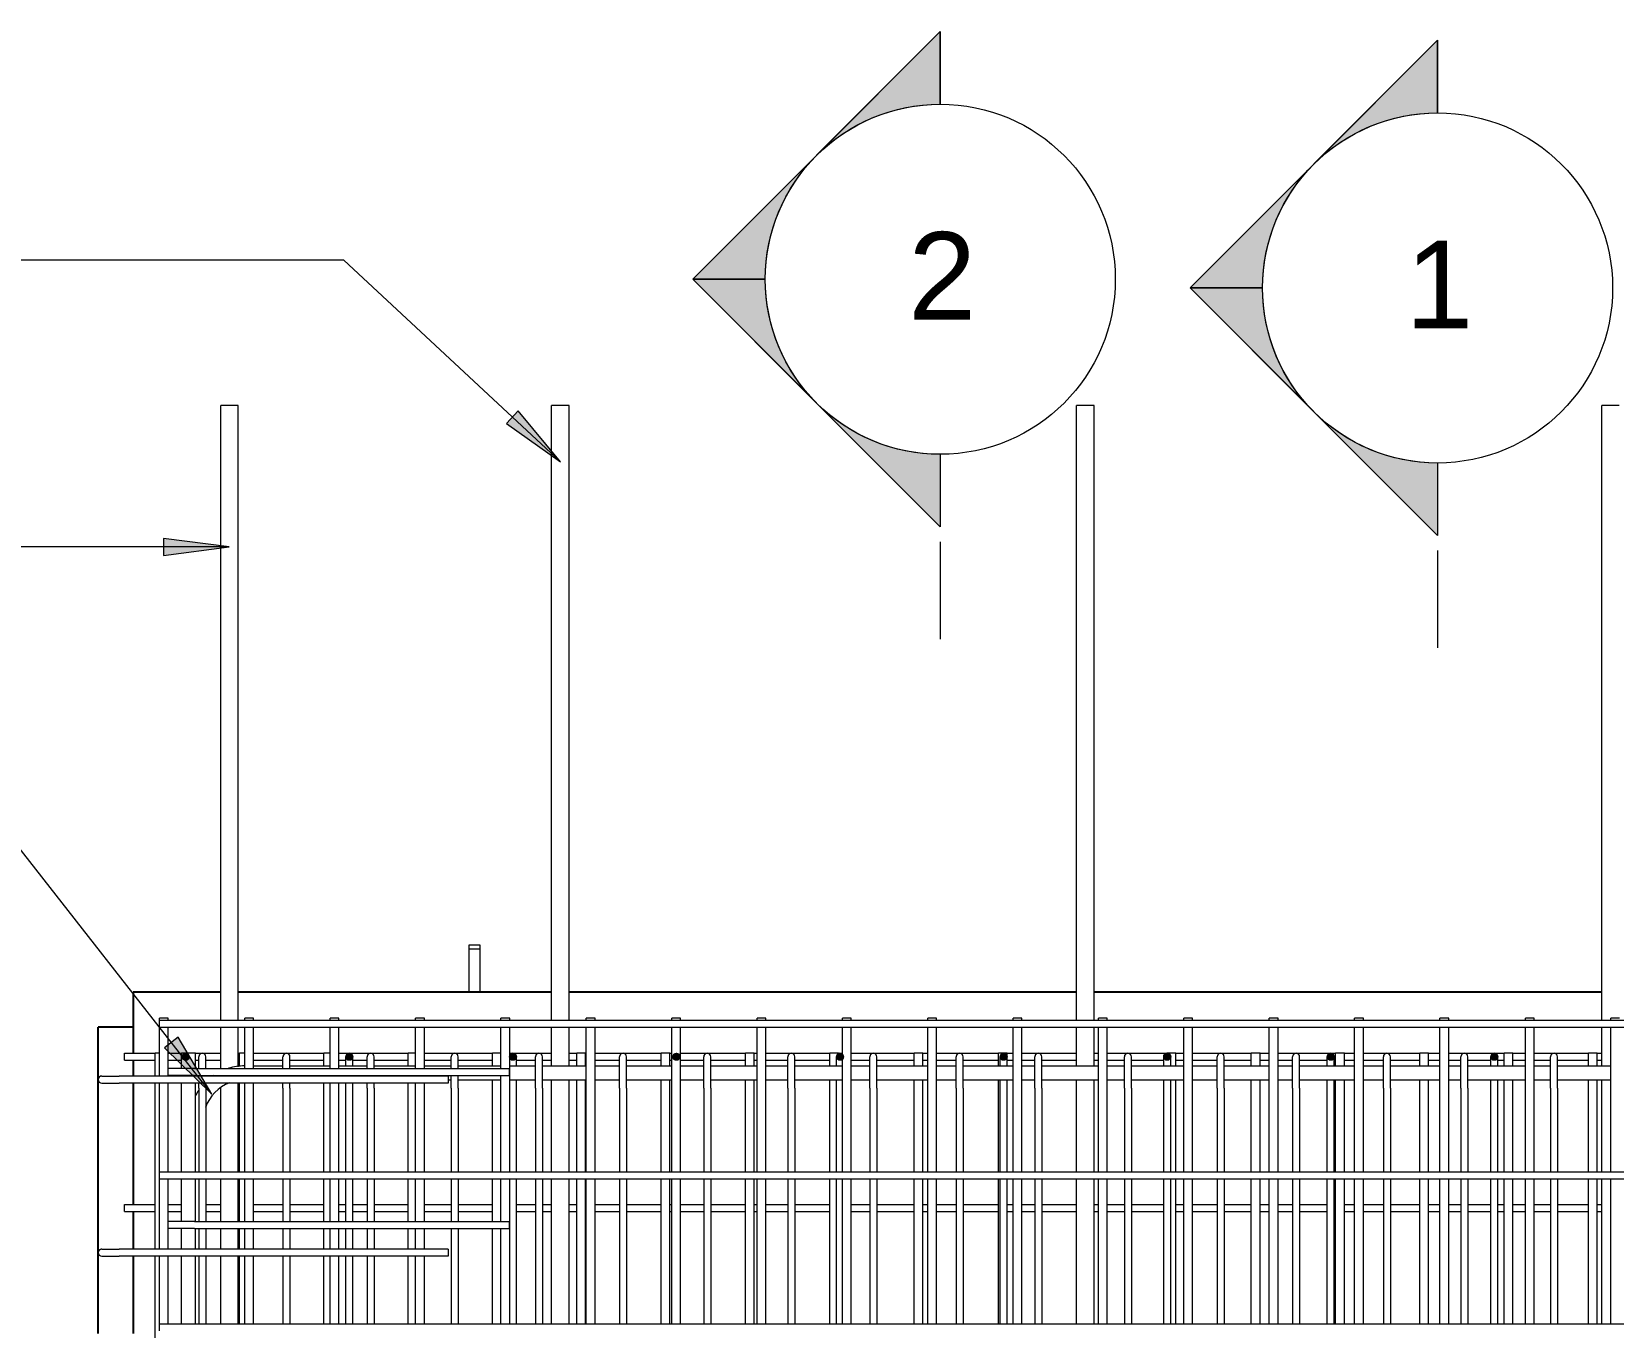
# Model space of a CAD drawing. Header units: millimetres. Extents: x 6744 to 22888, y -3063 to 10037.
# Drawn here: x 9986 to 11794, y 7317 to 8797 of the extents above; entities that cross this region are included whole.
import ezdxf

# ---------------------------------------------------------------- set-up
doc = ezdxf.new("R2010")
doc.units = ezdxf.units.MM
for name, color, linetype, lineweight in [('A-GENM', 13, 'Continuous', 18), ('A-WALL', 113, 'Continuous', 25), ('G-ANNO-SYMB', 111, 'Continuous', 9), ('S-RBAR', 171, 'Continuous', 18), ('S-RBAR-IDEN', 171, 'Continuous', 9)]:
    doc.layers.add(name, color=color, linetype=linetype, lineweight=lineweight)
doc.styles.add('Arial', font='arial.ttf', dxfattribs={"height": 100})

# ---------------------------------------------------------------- blocks, each defined once
blk = doc.blocks.new('RR spread anchor face based - RR-SA-4_0-180-1726831-Elevation Front 1')
at = {"layer": 'A-GENM'}
for p, q in [((11882.6, 7748.8), (11882.6, 7753.8)), ((11882.6, 7753.8), (11894.6, 7753.8)), ((11894.6, 7753.8), (11894.6, 7748.8)), ((11882.6, 7700), (11882.6, 7748.8)), ((11894.6, 7748.8), (11882.6, 7748.8)), ((11894.6, 7748.8), (11894.6, 7700))]:
    blk.add_line(p, q, dxfattribs=at)
blk = doc.blocks.new('Detail View - M_Section Head - Filled SHOP DWG-1002450-Elevation Front 1')
at = {"layer": 'G-ANNO-SYMB'}
h = blk.add_hatch(color=256, dxfattribs=at)
edge = h.paths.add_edge_path()
edge.add_line((12386.7, 7794.8), (12469.5, 7794.8))
edge.add_arc((12669.5, 7794.8), 200, 180, 225)
edge.add_line((12528.1, 7653.4), (12386.7, 7794.8))
h = blk.add_hatch(color=256, dxfattribs=at)
edge = h.paths.add_edge_path()
edge.add_line((12952.4, 7794.8), (12811, 7653.4))
edge.add_arc((12669.5, 7794.8), 200, 315, 360)
edge.add_line((12869.5, 7794.8), (12952.4, 7794.8))
h = blk.add_hatch(color=256, dxfattribs=at)
edge = h.paths.add_edge_path()
edge.add_line((12669.5, 7512), (12528.1, 7653.4))
edge.add_arc((12669.5, 7794.8), 200, 225, 270)
edge.add_line((12669.5, 7594.8), (12669.5, 7512))
h = blk.add_hatch(color=256, dxfattribs=at)
edge = h.paths.add_edge_path()
edge.add_line((12669.5, 7512), (12669.5, 7594.8))
edge.add_arc((12669.5, 7794.8), 200, 270, 315)
edge.add_line((12811, 7653.4), (12669.5, 7512))
for p, q in [((12669.5, 7512), (12386.7, 7794.8)), ((12469.5, 7794.8), (12386.7, 7794.8)), ((12386.7, 7794.8), (12528.1, 7653.4)), ((12469.5, 7794.8), (12386.7, 7794.8)), ((12669.5, 7512), (12952.4, 7794.8)), ((12811, 7653.4), (12952.4, 7794.8)), ((12869.5, 7794.8), (12952.4, 7794.8)), ((12952.4, 7794.8), (12869.5, 7794.8)), ((12528.1, 7653.4), (12669.5, 7512)), ((12669.5, 7512), (12811, 7653.4)), ((12669.5, 7594.8), (12669.5, 7512)), ((12669.5, 7512), (12669.5, 7594.8))]:
    blk.add_line(p, q, dxfattribs=at)
for start, end in [(0, 180), (180, 360), (180, 225), (315, 0), (225, 270), (270, 315)]:
    blk.add_arc((12669.5, 7794.8), 200, start, end, dxfattribs=at)

msp = doc.modelspace()

# ---------------------------------------------------------------- hatches: boundary and pattern name
at = {"layer": 'S-RBAR'}
h = msp.add_hatch(color=256, dxfattribs=at)
edge = h.paths.add_edge_path()
edge.add_arc((10162.56541, 7626), 4, 0, 360)
for points in [[(10162.56541, 7622), (10166.56541, 7626), (10162.56541, 7630), (10158.56541, 7626)], [(10349.4745, 7622), (10353.4745, 7626), (10349.4745, 7630), (10345.4745, 7626)], [(10536.38359, 7622), (10540.38359, 7626), (10536.38359, 7630), (10532.38359, 7626)], [(10723.29268, 7622), (10727.29268, 7626), (10723.29268, 7630), (10719.29268, 7626)], [(10910.20178, 7622), (10914.20178, 7626), (10910.20178, 7630), (10906.20178, 7626)], [(11097.11087, 7622), (11101.11087, 7626), (11097.11087, 7630), (11093.11087, 7626)], [(11284.01996, 7622), (11288.01996, 7626), (11284.01996, 7630), (11280.01996, 7626)], [(11470.92905, 7622), (11474.92905, 7626), (11470.92905, 7630), (11466.92905, 7626)], [(11657.83814, 7622), (11661.83814, 7626), (11657.83814, 7630), (11653.83814, 7626)]]:
    msp.add_hatch(color=256, dxfattribs=at).paths.add_polyline_path(points)
h = msp.add_hatch(color=256, dxfattribs=at)
edge = h.paths.add_edge_path()
edge.add_arc((10349.4745, 7626), 4, 0, 360)
h = msp.add_hatch(color=256, dxfattribs=at)
edge = h.paths.add_edge_path()
edge.add_arc((10536.38359, 7626), 4, 0, 360)
h = msp.add_hatch(color=256, dxfattribs=at)
edge = h.paths.add_edge_path()
edge.add_arc((10723.29268, 7626), 4, 0, 360)
h = msp.add_hatch(color=256, dxfattribs=at)
edge = h.paths.add_edge_path()
edge.add_arc((10910.20178, 7626), 4, 0, 360)
h = msp.add_hatch(color=256, dxfattribs=at)
edge = h.paths.add_edge_path()
edge.add_arc((11097.11087, 7626), 4, 0, 360)
h = msp.add_hatch(color=256, dxfattribs=at)
edge = h.paths.add_edge_path()
edge.add_arc((11284.01996, 7626), 4, 0, 360)
h = msp.add_hatch(color=256, dxfattribs=at)
edge = h.paths.add_edge_path()
edge.add_arc((11470.92905, 7626), 4, 0, 360)
h = msp.add_hatch(color=256, dxfattribs=at)
edge = h.paths.add_edge_path()
edge.add_arc((11657.83814, 7626), 4, 0, 360)
at = {"layer": 'S-RBAR-IDEN'}
for points in [[(10590.75, 8305.77195), (10542.56117, 8364.08431), (10529.11082, 8349.62518)], [(10212.22042, 8208.43365), (10137.22042, 8218.30759), (10137.22042, 8198.55972)], [(10192.46282, 7583.45164), (10153.95932, 7648.56673), (10138.41827, 7636.38255)]]:
    msp.add_hatch(color=256, dxfattribs=at).paths.add_polyline_path(points)

# ---------------------------------------------------------------- linework, layer by layer
at = {"layer": 'A-WALL'}
for p, q in [((10102.56745, 7700), (10102.56745, 7630)), ((10202.56541, 7700), (10102.56745, 7700)), ((10580.56541, 7700), (10222.56541, 7700)), ((11180.56541, 7700), (10600.56541, 7700)), ((11780.56541, 7700), (11200.56541, 7700)), ((10062.56745, 7310), (10062.56745, 7660)), ((10102.56745, 7660), (10062.56745, 7660)), ((10102.56745, 7622), (10102.56745, 7604)), ((10102.56745, 7596), (10102.56745, 7457.17308)), ((10102.56745, 7449.17308), (10102.56745, 7406.33333)), ((10102.56745, 7398.33333), (10102.56745, 7310))]:
    msp.add_line(p, q, dxfattribs=at)
at = {"layer": 'G-ANNO-SYMB'}
for p, q in [((11024.78521, 8214.33836), (11024.78521, 8103.18123)), ((11592.96345, 8204.40733), (11592.96345, 8093.25021))]:
    msp.add_line(p, q, dxfattribs=at)
at = {"layer": 'S-RBAR'}
for p, q in [((10222.56541, 8370), (10202.56541, 8370)), ((10202.56541, 7668.00692), (10202.56541, 8370)), ((10222.56541, 7668.00692), (10222.56541, 8370)), ((10600.56541, 8370), (10580.56541, 8370)), ((10580.56541, 7668.00692), (10580.56541, 8370)), ((10600.56541, 7668.00692), (10600.56541, 8370)), ((11200.56541, 8370), (11180.56541, 8370)), ((11180.56541, 7668.00692), (11180.56541, 8370)), ((11200.56541, 7668.00692), (11200.56541, 8370)), ((11800.56541, 8370), (11780.56541, 8370)), ((11780.56541, 7668.00692), (11780.56541, 8370)), ((10142.56745, 7670), (10132.56745, 7670)), ((10132.56745, 7668.00692), (10132.56745, 7670)), ((10132.56745, 7668.00692), (12288.56745, 7668.00692)), ((10132.56745, 7660.00692), (10132.56745, 7668.00692)), ((10142.56745, 7668.00692), (10142.56745, 7670)), ((10240.11291, 7670), (10230.11291, 7670)), ((10230.11291, 7668.00692), (10230.11291, 7670)), ((10240.11291, 7668.00692), (10240.11291, 7670)), ((10337.65836, 7670), (10327.65836, 7670)), ((10327.65836, 7668.00692), (10327.65836, 7670)), ((10337.65836, 7668.00692), (10337.65836, 7670)), ((10435.20382, 7670), (10425.20382, 7670)), ((10425.20382, 7668.00692), (10425.20382, 7670)), ((10435.20382, 7668.00692), (10435.20382, 7670)), ((10532.74927, 7670), (10522.74927, 7670)), ((10522.74927, 7668.00692), (10522.74927, 7670)), ((10532.74927, 7668.00692), (10532.74927, 7670)), ((10630.29473, 7670), (10620.29473, 7670)), ((10620.29473, 7668.00692), (10620.29473, 7670)), ((10630.29473, 7668.00692), (10630.29473, 7670)), ((10727.84018, 7670), (10717.84018, 7670)), ((10717.84018, 7668.00692), (10717.84018, 7670)), ((10727.84018, 7668.00692), (10727.84018, 7670)), ((10825.38564, 7670), (10815.38564, 7670)), ((10815.38564, 7668.00692), (10815.38564, 7670)), ((10825.38564, 7668.00692), (10825.38564, 7670)), ((10922.93109, 7670), (10912.93109, 7670)), ((10912.93109, 7668.00692), (10912.93109, 7670)), ((10922.93109, 7668.00692), (10922.93109, 7670)), ((11020.47655, 7670), (11010.47655, 7670)), ((11010.47655, 7668.00692), (11010.47655, 7670)), ((11020.47655, 7668.00692), (11020.47655, 7670)), ((11118.022, 7670), (11108.022, 7670)), ((11108.022, 7668.00692), (11108.022, 7670)), ((11118.022, 7668.00692), (11118.022, 7670)), ((11215.56745, 7670), (11205.56745, 7670)), ((11205.56745, 7668.00692), (11205.56745, 7670)), ((11215.56745, 7668.00692), (11215.56745, 7670)), ((11313.11291, 7670), (11303.11291, 7670)), ((11303.11291, 7668.00692), (11303.11291, 7670)), ((11313.11291, 7668.00692), (11313.11291, 7670)), ((11410.65836, 7670), (11400.65836, 7670)), ((11400.65836, 7668.00692), (11400.65836, 7670)), ((11410.65836, 7668.00692), (11410.65836, 7670)), ((11508.20382, 7670), (11498.20382, 7670)), ((11498.20382, 7668.00692), (11498.20382, 7670)), ((11508.20382, 7668.00692), (11508.20382, 7670)), ((11605.74927, 7670), (11595.74927, 7670)), ((11595.74927, 7668.00692), (11595.74927, 7670)), ((11605.74927, 7668.00692), (11605.74927, 7670)), ((11703.29473, 7670), (11693.29473, 7670)), ((11693.29473, 7668.00692), (11693.29473, 7670)), ((11703.29473, 7668.00692), (11703.29473, 7670)), ((11800.84018, 7670), (11790.84018, 7670)), ((11790.84018, 7668.00692), (11790.84018, 7670)), ((10132.56745, 7660.00692), (12288.56745, 7660.00692)), ((10132.56745, 7604), (10132.56745, 7660.00692)), ((10142.56745, 7604), (10142.56745, 7660.00692)), ((10202.56541, 7612.69684), (10202.56541, 7660.00692)), ((10222.56541, 7614.6615), (10222.56541, 7660.00692)), ((10230.11291, 7612.69684), (10230.11291, 7660.00692)), ((10240.11291, 7612.69684), (10240.11291, 7660.00692)), ((10327.65836, 7612.69684), (10327.65836, 7660.00692)), ((10337.65836, 7612.69684), (10337.65836, 7660.00692)), ((10425.20382, 7612.69684), (10425.20382, 7660.00692)), ((10435.20382, 7612.69684), (10435.20382, 7660.00692)), ((10522.74927, 7612.69684), (10522.74927, 7660.00692)), ((10532.74927, 7494.44909), (10532.74927, 7660.00692)), ((10580.56541, 7615.6317), (10580.56541, 7660.00692)), ((10600.56541, 7615.6317), (10600.56541, 7660.00692)), ((10620.29473, 7494.44909), (10620.29473, 7660.00692)), ((10630.29473, 7494.44909), (10630.29473, 7660.00692)), ((10717.84018, 7494.44909), (10717.84018, 7660.00692)), ((10727.84018, 7494.44909), (10727.84018, 7660.00692)), ((10815.38564, 7494.44909), (10815.38564, 7660.00692)), ((10825.38564, 7494.44909), (10825.38564, 7660.00692)), ((10912.93109, 7494.44909), (10912.93109, 7660.00692)), ((10922.93109, 7494.44909), (10922.93109, 7660.00692)), ((11010.47655, 7494.44909), (11010.47655, 7660.00692)), ((11020.47655, 7494.44909), (11020.47655, 7660.00692)), ((11108.022, 7494.44909), (11108.022, 7660.00692)), ((11118.022, 7494.44909), (11118.022, 7660.00692)), ((11180.56541, 7615.6317), (11180.56541, 7660.00692)), ((11200.56541, 7615.6317), (11200.56541, 7660.00692)), ((11205.56745, 7494.44909), (11205.56745, 7660.00692)), ((11215.56745, 7494.44909), (11215.56745, 7660.00692)), ((11303.11291, 7494.44909), (11303.11291, 7660.00692)), ((11313.11291, 7494.44909), (11313.11291, 7660.00692)), ((11400.65836, 7494.44909), (11400.65836, 7660.00692)), ((11410.65836, 7494.44909), (11410.65836, 7660.00692)), ((11498.20382, 7494.44909), (11498.20382, 7660.00692)), ((11508.20382, 7494.44909), (11508.20382, 7660.00692)), ((11595.74927, 7494.44909), (11595.74927, 7660.00692)), ((11605.74927, 7494.44909), (11605.74927, 7660.00692)), ((11693.29473, 7494.44909), (11693.29473, 7660.00692)), ((11703.29473, 7494.44909), (11703.29473, 7660.00692)), ((11780.56541, 7615.6317), (11780.56541, 7660.00692)), ((11790.84018, 7494.44909), (11790.84018, 7660.00692)), ((10092.56745, 7630), (10127.74785, 7630)), ((10092.56745, 7622), (10092.56745, 7630)), ((10132.56745, 7630), (10127.74785, 7630)), ((10127.74785, 7604), (10127.74785, 7630)), ((10142.56745, 7630), (10157.56745, 7630)), ((10173.56745, 7630.00692), (10157.56745, 7630.00692)), ((10157.56745, 7612.69684), (10157.56745, 7630.00692)), ((10162.56541, 7630), (10158.56541, 7626)), ((10166.56541, 7626), (10162.56541, 7630)), ((10173.56745, 7612.69684), (10173.56745, 7630.00692)), ((10173.56745, 7630), (10202.56541, 7630)), ((10222.56541, 7630), (10224.08401, 7630)), ((10230.11291, 7630), (10224.08401, 7630)), ((10224.08401, 7614.86143), (10224.08401, 7630)), ((10240.11291, 7630), (10320.42017, 7630)), ((10327.65836, 7630), (10320.42017, 7630)), ((10320.42017, 7615.6317), (10320.42017, 7630)), ((10337.65836, 7630), (10416.75633, 7630)), ((10349.4745, 7630), (10345.4745, 7626)), ((10353.4745, 7626), (10349.4745, 7630)), ((10425.20382, 7630), (10416.75633, 7630)), ((10416.75633, 7615.6317), (10416.75633, 7630)), ((10435.20382, 7630), (10513.09249, 7630)), ((10522.74927, 7630), (10513.09249, 7630)), ((10513.09249, 7615.6317), (10513.09249, 7630)), ((10536.38359, 7630), (10532.38359, 7626)), ((10532.74927, 7630), (10580.56541, 7630)), ((10540.38359, 7626), (10536.38359, 7630)), ((10600.56541, 7630), (10609.42865, 7630)), ((10619.42865, 7630), (10609.42865, 7630)), ((10609.42865, 7615.6317), (10609.42865, 7630)), ((10619.42865, 7630), (10620.29473, 7630)), ((10619.42865, 7615.6317), (10619.42865, 7630)), ((10630.29473, 7630), (10705.76481, 7630)), ((10715.76481, 7630), (10705.76481, 7630)), ((10705.76481, 7615.6317), (10705.76481, 7630)), ((10715.76481, 7630), (10717.84018, 7630)), ((10715.76481, 7615.6317), (10715.76481, 7630)), ((10723.29268, 7630), (10719.29268, 7626)), ((10727.29268, 7626), (10723.29268, 7630)), ((10727.84018, 7630), (10802.10097, 7630)), ((10812.10097, 7630), (10802.10097, 7630)), ((10802.10097, 7615.6317), (10802.10097, 7630)), ((10812.10097, 7630), (10815.07791, 7630)), ((10812.10097, 7615.6317), (10812.10097, 7630)), ((10825.38564, 7630), (10898.43713, 7630)), ((10908.43713, 7630), (10898.43713, 7630)), ((10898.43713, 7615.6317), (10898.43713, 7630)), ((10910.20178, 7630), (10906.20178, 7626)), ((10908.43713, 7630), (10912.93109, 7630)), ((10908.43713, 7629.30404), (10908.43713, 7630)), ((10914.20178, 7626), (10910.20178, 7630)), ((10922.93109, 7630), (10994.77329, 7630)), ((11004.77329, 7630), (10994.77329, 7630)), ((10994.77329, 7615.6317), (10994.77329, 7630)), ((11004.77329, 7630), (11010.47655, 7630)), ((11004.77329, 7615.6317), (11004.77329, 7630)), ((11020.47655, 7630), (11091.10945, 7630)), ((11101.10945, 7630), (11091.10945, 7630)), ((11091.10945, 7615.6317), (11091.10945, 7630)), ((11097.11087, 7630), (11093.11087, 7626)), ((11101.11087, 7626), (11097.11087, 7630)), ((11101.10945, 7630), (11108.022, 7630)), ((11101.10945, 7626), (11101.10945, 7630)), ((11118.022, 7630), (11180.56541, 7630)), ((11200.56541, 7630), (11205.56745, 7630)), ((11215.56745, 7630), (11283.78178, 7630)), ((11284.01996, 7630), (11280.01996, 7626)), ((11293.78178, 7630), (11283.78178, 7630)), ((11288.01996, 7626), (11284.01996, 7630)), ((11293.78178, 7630), (11303.11291, 7630)), ((11293.78178, 7615.6317), (11293.78178, 7630)), ((11313.11291, 7630), (11380.11794, 7630)), ((11390.11794, 7630), (11380.11794, 7630)), ((11380.11794, 7615.6317), (11380.11794, 7630)), ((11390.11794, 7630), (11400.65836, 7630)), ((11390.11794, 7615.6317), (11390.11794, 7630)), ((11410.65836, 7630), (11476.4541, 7630)), ((11470.92905, 7630), (11466.92905, 7626)), ((11474.92905, 7626), (11470.92905, 7630)), ((11486.4541, 7630), (11476.4541, 7630)), ((11476.4541, 7615.6317), (11476.4541, 7630)), ((11486.4541, 7630), (11498.20382, 7630)), ((11486.4541, 7615.6317), (11486.4541, 7630)), ((11508.20382, 7630), (11572.79026, 7630)), ((11582.79026, 7630), (11572.79026, 7630)), ((11572.79026, 7615.6317), (11572.79026, 7630)), ((11582.79026, 7630), (11595.74927, 7630)), ((11582.79026, 7615.6317), (11582.79026, 7630)), ((11605.74927, 7630), (11669.12642, 7630)), ((11657.83814, 7630), (11653.83814, 7626)), ((11661.83814, 7626), (11657.83814, 7630)), ((11679.12642, 7630), (11669.12642, 7630)), ((11669.12642, 7615.6317), (11669.12642, 7630)), ((11679.12642, 7630), (11693.29473, 7630)), ((11679.12642, 7615.6317), (11679.12642, 7630)), ((11703.29473, 7630), (11765.46258, 7630)), ((11775.46258, 7630), (11765.46258, 7630)), ((11765.46258, 7615.6317), (11765.46258, 7630)), ((11775.46258, 7630), (11780.56541, 7630)), ((11775.46258, 7615.6317), (11775.46258, 7630)), ((10092.56745, 7622), (10127.74785, 7622)), ((10172.62673, 7612.69684), (10142.27968, 7612.69684)), ((10142.56745, 7622), (10157.56745, 7622)), ((10158.56541, 7626), (10162.56541, 7622)), ((10162.56541, 7622), (10166.56541, 7626)), ((10172.62673, 7612.69684), (10532.62673, 7612.69684)), ((10173.56745, 7622), (10177.53128, 7622)), ((10177.53128, 7613.47237), (10177.53128, 7626)), ((10185.53128, 7613.47237), (10185.53128, 7626)), ((10185.53128, 7622), (10202.56541, 7622)), ((10222.56541, 7622), (10224.08401, 7622)), ((10240.11291, 7622), (10273.67267, 7622)), ((10240.11291, 7615.6317), (10273.67267, 7615.6317)), ((10273.67267, 7613.47237), (10273.67267, 7626)), ((10281.67267, 7613.47237), (10281.67267, 7626)), ((10281.67267, 7622), (10320.42017, 7622)), ((10281.67267, 7615.6317), (10327.65836, 7615.6317)), ((10337.65836, 7622), (10345.4745, 7622)), ((10337.65836, 7615.6317), (10369.81406, 7615.6317)), ((10345.4745, 7616.19521), (10345.4745, 7626)), ((10345.4745, 7626), (10349.4745, 7622)), ((10349.4745, 7622), (10353.4745, 7626)), ((10353.4745, 7616.19521), (10353.4745, 7626)), ((10353.4745, 7622), (10369.81406, 7622)), ((10369.81406, 7613.47237), (10369.81406, 7626)), ((10377.81406, 7613.47237), (10377.81406, 7626)), ((10377.81406, 7622), (10416.75633, 7622)), ((10377.81406, 7615.6317), (10425.20382, 7615.6317)), ((10435.20382, 7622), (10465.95545, 7622)), ((10435.20382, 7615.6317), (10465.95545, 7615.6317)), ((10465.95545, 7613.47237), (10465.95545, 7626)), ((10473.95545, 7613.47237), (10473.95545, 7626)), ((10473.95545, 7622), (10513.09249, 7622)), ((10473.95545, 7615.6317), (10522.74927, 7615.6317)), ((10532.38359, 7626), (10536.38359, 7622)), ((10532.62673, 7604.69684), (10532.62673, 7612.69684)), ((10532.74927, 7615.6317), (10562.09684, 7615.6317)), ((10536.38359, 7622), (10540.38359, 7626)), ((10540.38359, 7616.19521), (10540.38359, 7626)), ((10540.38359, 7622), (10562.09684, 7622)), ((10562.09684, 7590), (10562.09684, 7626)), ((10570.09684, 7590), (10570.09684, 7626)), ((10570.09684, 7622), (10580.56541, 7622)), ((10570.09684, 7615.6317), (10620.29473, 7615.6317)), ((10600.56541, 7622), (10609.42865, 7622)), ((10619.42865, 7622), (10620.29473, 7622)), ((10630.29473, 7622), (10658.23823, 7622)), ((10630.29473, 7615.6317), (10658.23823, 7615.6317)), ((10658.23823, 7590), (10658.23823, 7626)), ((10666.23823, 7590), (10666.23823, 7626)), ((10666.23823, 7622), (10705.76481, 7622)), ((10666.23823, 7615.6317), (10717.84018, 7615.6317)), ((10715.76481, 7622), (10717.84018, 7622)), ((10719.29268, 7626), (10723.29268, 7622)), ((10723.29268, 7622), (10727.29268, 7626)), ((10727.84018, 7622), (10754.37962, 7622)), ((10727.84018, 7615.6317), (10754.37962, 7615.6317)), ((10754.37962, 7590), (10754.37962, 7626)), ((10762.37962, 7590), (10762.37962, 7626)), ((10762.37962, 7622), (10802.10097, 7622)), ((10762.37962, 7615.6317), (10815.07791, 7615.6317)), ((10812.10097, 7622), (10815.07791, 7622)), ((10825.38564, 7622), (10850.52101, 7622)), ((10825.38564, 7615.6317), (10850.52101, 7615.6317)), ((10850.52101, 7590), (10850.52101, 7626)), ((10858.52101, 7590), (10858.52101, 7626)), ((10858.52101, 7622), (10898.43713, 7622)), ((10858.52101, 7615.6317), (10912.93109, 7615.6317)), ((10906.20178, 7616.19521), (10906.20178, 7626)), ((10906.20178, 7626), (10910.20178, 7622)), ((10908.43713, 7626), (10908.43713, 7626.75893)), ((10910.20178, 7622), (10914.20178, 7626)), ((10922.93109, 7622), (10944.1624, 7622)), ((10922.93109, 7615.6317), (10944.1624, 7615.6317)), ((10944.1624, 7590), (10944.1624, 7626)), ((10952.1624, 7590), (10952.1624, 7626)), ((10952.1624, 7622), (10994.77329, 7622)), ((10952.1624, 7615.6317), (11010.47655, 7615.6317)), ((11004.77329, 7622), (11010.47655, 7622)), ((11020.47655, 7622), (11042.80379, 7622)), ((11020.47655, 7615.6317), (11042.80379, 7615.6317)), ((11042.80379, 7590), (11042.80379, 7626)), ((11050.80379, 7590), (11050.80379, 7626)), ((11050.80379, 7622), (11091.10945, 7622)), ((11050.80379, 7615.6317), (11108.022, 7615.6317)), ((11093.11087, 7616.19521), (11093.11087, 7626)), ((11093.11087, 7626), (11097.11087, 7622)), ((11097.11087, 7622), (11101.11087, 7626)), ((11101.11087, 7616.19521), (11101.11087, 7626)), ((11101.11087, 7622), (11108.022, 7622)), ((11118.022, 7622), (11132.69518, 7622)), ((11118.022, 7615.6317), (11132.69518, 7615.6317)), ((11132.69518, 7590), (11132.69518, 7626)), ((11140.69518, 7590), (11140.69518, 7626)), ((11140.69518, 7622), (11180.56541, 7622)), ((11140.69518, 7615.6317), (11205.56745, 7615.6317)), ((11200.56541, 7622), (11205.56745, 7622)), ((11215.56745, 7622), (11235.08657, 7622)), ((11215.56745, 7615.6317), (11235.08657, 7615.6317)), ((11235.08657, 7590), (11235.08657, 7626)), ((11243.08657, 7590), (11243.08657, 7626)), ((11243.08657, 7622), (11280.01996, 7622)), ((11243.08657, 7615.6317), (11303.11291, 7615.6317)), ((11280.01996, 7616.19521), (11280.01996, 7626)), ((11280.01996, 7626), (11284.01996, 7622)), ((11284.01996, 7622), (11288.01996, 7626)), ((11288.01996, 7616.19521), (11288.01996, 7626)), ((11293.78178, 7622), (11303.11291, 7622)), ((11313.11291, 7622), (11341.22796, 7622)), ((11313.11291, 7615.6317), (11341.22796, 7615.6317)), ((11341.22796, 7590), (11341.22796, 7626)), ((11349.22796, 7590), (11349.22796, 7626)), ((11349.22796, 7622), (11380.11794, 7622)), ((11349.22796, 7615.6317), (11400.65836, 7615.6317)), ((11390.11794, 7622), (11400.65836, 7622)), ((11410.65836, 7622), (11427.36935, 7622)), ((11410.65836, 7615.6317), (11427.36935, 7615.6317)), ((11427.36935, 7590), (11427.36935, 7626)), ((11435.36935, 7590), (11435.36935, 7626)), ((11435.36935, 7622), (11466.92905, 7622)), ((11435.36935, 7615.6317), (11498.20382, 7615.6317)), ((11466.92905, 7616.19521), (11466.92905, 7626)), ((11466.92905, 7626), (11470.92905, 7622)), ((11470.92905, 7622), (11474.92905, 7626)), ((11474.92905, 7616.19521), (11474.92905, 7626)), ((11474.92905, 7622), (11476.4541, 7622)), ((11486.4541, 7622), (11498.20382, 7622)), ((11508.20382, 7622), (11531.01074, 7622)), ((11508.20382, 7615.6317), (11531.01074, 7615.6317)), ((11531.01074, 7590), (11531.01074, 7626)), ((11539.01074, 7590), (11539.01074, 7626)), ((11539.01074, 7622), (11572.79026, 7622)), ((11539.01074, 7615.6317), (11595.74927, 7615.6317)), ((11582.79026, 7622), (11595.74927, 7622)), ((11605.74927, 7622), (11619.65213, 7622)), ((11605.74927, 7615.6317), (11619.65213, 7615.6317)), ((11619.65213, 7590), (11619.65213, 7626)), ((11627.65213, 7590), (11627.65213, 7626)), ((11627.65213, 7622), (11653.83814, 7622)), ((11627.65213, 7615.6317), (11693.29473, 7615.6317)), ((11653.83814, 7616.19521), (11653.83814, 7626)), ((11653.83814, 7626), (11657.83814, 7622)), ((11657.83814, 7622), (11661.83814, 7626)), ((11661.83814, 7616.19521), (11661.83814, 7626)), ((11661.83814, 7622), (11669.12642, 7622)), ((11679.12642, 7622), (11693.29473, 7622)), ((11703.29473, 7622), (11722.04352, 7622)), ((11703.29473, 7615.6317), (11722.04352, 7615.6317)), ((11722.04352, 7590), (11722.04352, 7626)), ((11730.04352, 7590), (11730.04352, 7626)), ((11730.04352, 7622), (11765.46258, 7622)), ((11730.04352, 7615.6317), (11790.84018, 7615.6317)), ((11775.46258, 7622), (11780.56541, 7622)), ((10066.56541, 7604), (10086.56541, 7604)), ((10066.56541, 7596), (10086.56541, 7596)), ((10462.56541, 7604), (10086.56541, 7604)), ((10462.56541, 7596), (10086.56541, 7596)), ((10127.74785, 7406.33333), (10127.74785, 7596)), ((10132.56745, 7494.44909), (10132.56745, 7596)), ((10172.62673, 7604.69684), (10142.27968, 7604.69684)), ((10142.56745, 7494.44909), (10142.56745, 7596)), ((10157.56745, 7604), (10157.56745, 7604.69684)), ((10157.56745, 7494.44909), (10157.56745, 7596)), ((10172.62673, 7604.69684), (10532.62673, 7604.69684)), ((10173.56745, 7604), (10173.56745, 7604.69684)), ((10173.56745, 7494.44909), (10173.56745, 7596)), ((10177.53128, 7604.25887), (10177.53128, 7604.92594)), ((10177.53128, 7590), (10177.53128, 7596.25133)), ((10185.53128, 7604.25887), (10185.53128, 7604.92594)), ((10185.53128, 7590), (10185.53128, 7596.25133)), ((10222.56541, 7494.44909), (10222.56541, 7596)), ((10224.08401, 7494.44909), (10224.08401, 7596)), ((10230.11291, 7604), (10230.11291, 7604.69684)), ((10230.11291, 7494.44909), (10230.11291, 7596)), ((10240.11291, 7604), (10240.11291, 7604.69684)), ((10240.11291, 7494.44909), (10240.11291, 7596)), ((10273.67267, 7604.25887), (10273.67267, 7604.92594)), ((10273.67267, 7590), (10273.67267, 7596.25133)), ((10281.67267, 7604.25887), (10281.67267, 7604.92594)), ((10281.67267, 7590), (10281.67267, 7596.25133)), ((10320.42017, 7494.44909), (10320.42017, 7596)), ((10327.65836, 7604), (10327.65836, 7604.69684)), ((10327.65836, 7494.44909), (10327.65836, 7596)), ((10337.65836, 7604), (10337.65836, 7604.69684)), ((10337.65836, 7494.44909), (10337.65836, 7596)), ((10345.4745, 7494.44909), (10345.4745, 7596)), ((10353.4745, 7494.44909), (10353.4745, 7596)), ((10369.81406, 7604.25887), (10369.81406, 7604.92594)), ((10369.81406, 7590), (10369.81406, 7596.25133)), ((10377.81406, 7604.25887), (10377.81406, 7604.92594)), ((10377.81406, 7590), (10377.81406, 7596.25133)), ((10416.75633, 7494.44909), (10416.75633, 7596)), ((10425.20382, 7604), (10425.20382, 7604.69684)), ((10425.20382, 7494.44909), (10425.20382, 7596)), ((10435.20382, 7604), (10435.20382, 7604.69684)), ((10435.20382, 7494.44909), (10435.20382, 7596)), ((10462.56541, 7604), (10462.56541, 7596)), ((10462.56541, 7599.6317), (10465.95545, 7599.6317)), ((10465.95545, 7590), (10465.95545, 7604.92594)), ((10473.95545, 7590), (10473.95545, 7604.92594)), ((10473.95545, 7599.6317), (10522.74927, 7599.6317)), ((10513.09249, 7494.44909), (10513.09249, 7599.6317)), ((10522.74927, 7494.44909), (10522.74927, 7604.69684)), ((10532.74927, 7599.6317), (10562.09684, 7599.6317)), ((10540.38359, 7494.44909), (10540.38359, 7599.6317)), ((10570.09684, 7599.6317), (10620.29473, 7599.6317)), ((10580.56541, 7494.44909), (10580.56541, 7599.6317)), ((10600.56541, 7494.44909), (10600.56541, 7599.6317)), ((10609.42865, 7494.44909), (10609.42865, 7599.6317)), ((10619.42865, 7494.44909), (10619.42865, 7599.6317)), ((10630.29473, 7599.6317), (10658.23823, 7599.6317)), ((10666.23823, 7599.6317), (10717.84018, 7599.6317)), ((10705.76481, 7494.44909), (10705.76481, 7599.6317)), ((10715.76481, 7494.44909), (10715.76481, 7599.6317)), ((10727.84018, 7599.6317), (10754.37962, 7599.6317)), ((10762.37962, 7599.6317), (10815.07791, 7599.6317)), ((10802.10097, 7494.44909), (10802.10097, 7599.6317)), ((10812.10097, 7494.44909), (10812.10097, 7599.6317)), ((10825.38564, 7599.6317), (10850.52101, 7599.6317)), ((10858.52101, 7599.6317), (10912.93109, 7599.6317)), ((10898.43713, 7494.44909), (10898.43713, 7599.6317)), ((10906.20178, 7494.44909), (10906.20178, 7599.6317)), ((10922.93109, 7599.6317), (10944.1624, 7599.6317)), ((10952.1624, 7599.6317), (11010.47655, 7599.6317)), ((10994.77329, 7494.44909), (10994.77329, 7599.6317)), ((11004.77329, 7494.44909), (11004.77329, 7599.6317)), ((11020.47655, 7599.6317), (11042.80379, 7599.6317)), ((11050.80379, 7599.6317), (11108.022, 7599.6317)), ((11091.10945, 7494.44909), (11091.10945, 7599.6317)), ((11093.11087, 7494.44909), (11093.11087, 7599.6317)), ((11101.11087, 7494.44909), (11101.11087, 7599.6317)), ((11118.022, 7599.6317), (11132.69518, 7599.6317)), ((11140.69518, 7599.6317), (11205.56745, 7599.6317)), ((11180.56541, 7494.44909), (11180.56541, 7599.6317)), ((11200.56541, 7494.44909), (11200.56541, 7599.6317)), ((11215.56745, 7599.6317), (11235.08657, 7599.6317)), ((11243.08657, 7599.6317), (11303.11291, 7599.6317)), ((11280.01996, 7494.44909), (11280.01996, 7599.6317)), ((11288.01996, 7494.44909), (11288.01996, 7599.6317)), ((11293.78178, 7494.44909), (11293.78178, 7599.6317)), ((11313.11291, 7599.6317), (11341.22796, 7599.6317)), ((11349.22796, 7599.6317), (11400.65836, 7599.6317)), ((11380.11794, 7494.44909), (11380.11794, 7599.6317)), ((11390.11794, 7494.44909), (11390.11794, 7599.6317)), ((11410.65836, 7599.6317), (11427.36935, 7599.6317)), ((11435.36935, 7599.6317), (11498.20382, 7599.6317)), ((11466.92905, 7494.44909), (11466.92905, 7599.6317)), ((11474.92905, 7494.44909), (11474.92905, 7599.6317)), ((11476.4541, 7494.44909), (11476.4541, 7599.6317)), ((11486.4541, 7494.44909), (11486.4541, 7599.6317)), ((11508.20382, 7599.6317), (11531.01074, 7599.6317)), ((11539.01074, 7599.6317), (11595.74927, 7599.6317)), ((11572.79026, 7494.44909), (11572.79026, 7599.6317)), ((11582.79026, 7494.44909), (11582.79026, 7599.6317)), ((11605.74927, 7599.6317), (11619.65213, 7599.6317)), ((11627.65213, 7599.6317), (11693.29473, 7599.6317)), ((11653.83814, 7494.44909), (11653.83814, 7599.6317)), ((11661.83814, 7494.44909), (11661.83814, 7599.6317)), ((11669.12642, 7494.44909), (11669.12642, 7599.6317)), ((11679.12642, 7494.44909), (11679.12642, 7599.6317)), ((11703.29473, 7599.6317), (11722.04352, 7599.6317)), ((11730.04352, 7599.6317), (11790.84018, 7599.6317)), ((11765.46258, 7494.44909), (11765.46258, 7599.6317)), ((11775.46258, 7494.44909), (11775.46258, 7599.6317)), ((11780.56541, 7494.44909), (11780.56541, 7599.6317)), ((10177.53128, 7590), (10177.53128, 7494.44909)), ((10185.53128, 7590), (10185.53128, 7494.44909)), ((10202.56541, 7494.44909), (10202.56541, 7590.49064)), ((10273.67267, 7590), (10273.67267, 7494.44909)), ((10281.67267, 7590), (10281.67267, 7494.44909)), ((10369.81406, 7590), (10369.81406, 7494.44909)), ((10377.81406, 7590), (10377.81406, 7494.44909)), ((10465.95545, 7590), (10465.95545, 7494.44909)), ((10473.95545, 7590), (10473.95545, 7494.44909)), ((10562.09684, 7590), (10562.09684, 7494.44909)), ((10570.09684, 7590), (10570.09684, 7494.44909)), ((10658.23823, 7590), (10658.23823, 7494.44909)), ((10666.23823, 7590), (10666.23823, 7494.44909)), ((10754.37962, 7590), (10754.37962, 7494.44909)), ((10762.37962, 7590), (10762.37962, 7494.44909)), ((10850.52101, 7590), (10850.52101, 7494.44909)), ((10858.52101, 7590), (10858.52101, 7494.44909)), ((10944.1624, 7590), (10944.1624, 7494.44909)), ((10952.1624, 7590), (10952.1624, 7494.44909)), ((11042.80379, 7590), (11042.80379, 7494.44909)), ((11050.80379, 7590), (11050.80379, 7494.44909)), ((11132.69518, 7590), (11132.69518, 7494.44909)), ((11140.69518, 7590), (11140.69518, 7494.44909)), ((11235.08657, 7590), (11235.08657, 7494.44909)), ((11243.08657, 7590), (11243.08657, 7494.44909)), ((11341.22796, 7590), (11341.22796, 7494.44909)), ((11349.22796, 7590), (11349.22796, 7494.44909)), ((11427.36935, 7590), (11427.36935, 7494.44909)), ((11435.36935, 7590), (11435.36935, 7494.44909)), ((11531.01074, 7590), (11531.01074, 7494.44909)), ((11539.01074, 7590), (11539.01074, 7494.44909)), ((11619.65213, 7590), (11619.65213, 7494.44909)), ((11627.65213, 7590), (11627.65213, 7494.44909)), ((11722.04352, 7590), (11722.04352, 7494.44909)), ((11730.04352, 7590), (11730.04352, 7494.44909)), ((10132.56745, 7494.44909), (12288.56745, 7494.44909)), ((10132.56745, 7486.44909), (10132.56745, 7494.44909)), ((10132.56745, 7486.44909), (12288.56745, 7486.44909)), ((10132.56745, 7406.33333), (10132.56745, 7486.44909)), ((10142.56745, 7406.33333), (10142.56745, 7486.44909)), ((10157.56745, 7437.82493), (10157.56745, 7486.44909)), ((10173.56745, 7437.82493), (10173.56745, 7486.44909)), ((10177.53128, 7486.44909), (10177.53128, 7437.82493)), ((10185.53128, 7486.44909), (10185.53128, 7437.82493)), ((10202.56541, 7437.82493), (10202.56541, 7486.44909)), ((10222.56541, 7437.82493), (10222.56541, 7486.44909)), ((10224.08401, 7437.82493), (10224.08401, 7486.44909)), ((10230.11291, 7437.82493), (10230.11291, 7486.44909)), ((10240.11291, 7437.82493), (10240.11291, 7486.44909)), ((10273.67267, 7486.44909), (10273.67267, 7437.82493)), ((10281.67267, 7486.44909), (10281.67267, 7437.82493)), ((10320.42017, 7437.82493), (10320.42017, 7486.44909)), ((10327.65836, 7437.82493), (10327.65836, 7486.44909)), ((10337.65836, 7437.82493), (10337.65836, 7486.44909)), ((10345.4745, 7437.82493), (10345.4745, 7486.44909)), ((10353.4745, 7437.82493), (10353.4745, 7486.44909)), ((10369.81406, 7486.44909), (10369.81406, 7437.82493)), ((10377.81406, 7486.44909), (10377.81406, 7437.82493)), ((10416.75633, 7437.82493), (10416.75633, 7486.44909)), ((10425.20382, 7437.82493), (10425.20382, 7486.44909)), ((10435.20382, 7437.82493), (10435.20382, 7486.44909)), ((10465.95545, 7486.44909), (10465.95545, 7437.82493)), ((10473.95545, 7486.44909), (10473.95545, 7437.82493)), ((10513.09249, 7437.82493), (10513.09249, 7486.44909)), ((10522.74927, 7437.82493), (10522.74927, 7486.44909)), ((10532.74927, 7320.89127), (10532.74927, 7486.44909)), ((10540.38359, 7320.89127), (10540.38359, 7486.44909)), ((10562.09684, 7486.44909), (10562.09684, 7320.89127)), ((10570.09684, 7486.44909), (10570.09684, 7320.89127)), ((10580.56541, 7320.89127), (10580.56541, 7486.44909)), ((10600.56541, 7320.89127), (10600.56541, 7486.44909)), ((10609.42865, 7320.89127), (10609.42865, 7486.44909)), ((10619.42865, 7320.89127), (10619.42865, 7486.44909)), ((10620.29473, 7320.89127), (10620.29473, 7486.44909)), ((10630.29473, 7320.89127), (10630.29473, 7486.44909)), ((10658.23823, 7486.44909), (10658.23823, 7320.89127)), ((10666.23823, 7486.44909), (10666.23823, 7320.89127)), ((10705.76481, 7320.89127), (10705.76481, 7486.44909)), ((10715.76481, 7320.89127), (10715.76481, 7486.44909)), ((10717.84018, 7320.89127), (10717.84018, 7486.44909)), ((10727.84018, 7320.89127), (10727.84018, 7486.44909)), ((10754.37962, 7486.44909), (10754.37962, 7320.89127)), ((10762.37962, 7486.44909), (10762.37962, 7320.89127)), ((10802.10097, 7320.89127), (10802.10097, 7486.44909)), ((10812.10097, 7320.89127), (10812.10097, 7486.44909)), ((10815.38564, 7320.89127), (10815.38564, 7486.44909)), ((10825.38564, 7320.89127), (10825.38564, 7486.44909)), ((10850.52101, 7486.44909), (10850.52101, 7320.89127)), ((10858.52101, 7486.44909), (10858.52101, 7320.89127)), ((10898.43713, 7320.89127), (10898.43713, 7486.44909)), ((10906.20178, 7320.89127), (10906.20178, 7486.44909)), ((10912.93109, 7320.89127), (10912.93109, 7486.44909)), ((10922.93109, 7320.89127), (10922.93109, 7486.44909)), ((10944.1624, 7486.44909), (10944.1624, 7320.89127)), ((10952.1624, 7486.44909), (10952.1624, 7320.89127)), ((10994.77329, 7320.89127), (10994.77329, 7486.44909)), ((11004.77329, 7320.89127), (11004.77329, 7486.44909)), ((11010.47655, 7320.89127), (11010.47655, 7486.44909)), ((11020.47655, 7320.89127), (11020.47655, 7486.44909)), ((11042.80379, 7486.44909), (11042.80379, 7320.89127)), ((11050.80379, 7486.44909), (11050.80379, 7320.89127)), ((11091.10945, 7320.89127), (11091.10945, 7486.44909)), ((11093.11087, 7320.89127), (11093.11087, 7486.44909)), ((11101.11087, 7320.89127), (11101.11087, 7486.44909)), ((11108.022, 7320.89127), (11108.022, 7486.44909)), ((11118.022, 7320.89127), (11118.022, 7486.44909)), ((11132.69518, 7486.44909), (11132.69518, 7320.89127)), ((11140.69518, 7486.44909), (11140.69518, 7320.89127)), ((11180.56541, 7320.89127), (11180.56541, 7486.44909)), ((11200.56541, 7320.89127), (11200.56541, 7486.44909)), ((11205.56745, 7320.89127), (11205.56745, 7486.44909)), ((11215.56745, 7320.89127), (11215.56745, 7486.44909)), ((11235.08657, 7486.44909), (11235.08657, 7320.89127)), ((11243.08657, 7486.44909), (11243.08657, 7320.89127)), ((11280.01996, 7320.89127), (11280.01996, 7486.44909)), ((11288.01996, 7320.89127), (11288.01996, 7486.44909)), ((11293.78178, 7320.89127), (11293.78178, 7486.44909)), ((11303.11291, 7320.89127), (11303.11291, 7486.44909)), ((11313.11291, 7320.89127), (11313.11291, 7486.44909)), ((11341.22796, 7486.44909), (11341.22796, 7320.89127)), ((11349.22796, 7486.44909), (11349.22796, 7320.89127)), ((11380.11794, 7320.89127), (11380.11794, 7486.44909)), ((11390.11794, 7320.89127), (11390.11794, 7486.44909)), ((11400.65836, 7320.89127), (11400.65836, 7486.44909)), ((11410.65836, 7320.89127), (11410.65836, 7486.44909)), ((11427.36935, 7486.44909), (11427.36935, 7320.89127)), ((11435.36935, 7486.44909), (11435.36935, 7320.89127)), ((11466.92905, 7320.89127), (11466.92905, 7486.44909)), ((11474.92905, 7320.89127), (11474.92905, 7486.44909)), ((11476.4541, 7320.89127), (11476.4541, 7486.44909)), ((11486.4541, 7320.89127), (11486.4541, 7486.44909)), ((11498.20382, 7320.89127), (11498.20382, 7486.44909)), ((11508.20382, 7320.89127), (11508.20382, 7486.44909)), ((11531.01074, 7486.44909), (11531.01074, 7320.89127)), ((11539.01074, 7486.44909), (11539.01074, 7320.89127)), ((11572.79026, 7320.89127), (11572.79026, 7486.44909)), ((11582.79026, 7320.89127), (11582.79026, 7486.44909)), ((11595.74927, 7320.89127), (11595.74927, 7486.44909)), ((11605.74927, 7320.89127), (11605.74927, 7486.44909)), ((11619.65213, 7486.44909), (11619.65213, 7320.89127)), ((11627.65213, 7486.44909), (11627.65213, 7320.89127)), ((11653.83814, 7320.89127), (11653.83814, 7486.44909)), ((11661.83814, 7320.89127), (11661.83814, 7486.44909)), ((11669.12642, 7320.89127), (11669.12642, 7486.44909)), ((11679.12642, 7320.89127), (11679.12642, 7486.44909)), ((11693.29473, 7320.89127), (11693.29473, 7486.44909)), ((11703.29473, 7320.89127), (11703.29473, 7486.44909)), ((11722.04352, 7486.44909), (11722.04352, 7320.89127)), ((11730.04352, 7486.44909), (11730.04352, 7320.89127)), ((11765.46258, 7320.89127), (11765.46258, 7486.44909)), ((11775.46258, 7320.89127), (11775.46258, 7486.44909)), ((11780.56541, 7320.89127), (11780.56541, 7486.44909)), ((11790.84018, 7320.89127), (11790.84018, 7486.44909)), ((10092.56745, 7457.17308), (10127.74785, 7457.17308)), ((10092.56745, 7449.17308), (10092.56745, 7457.17308)), ((10092.56745, 7449.17308), (10127.74785, 7449.17308)), ((10142.56745, 7457.17308), (10157.56745, 7457.17308)), ((10142.56745, 7449.17308), (10157.56745, 7449.17308)), ((10185.53128, 7457.17308), (10202.56541, 7457.17308)), ((10185.53128, 7449.17308), (10202.56541, 7449.17308)), ((10222.56541, 7457.17308), (10224.08401, 7457.17308)), ((10222.56541, 7449.17308), (10224.08401, 7449.17308)), ((10240.11291, 7457.17308), (10273.67267, 7457.17308)), ((10240.11291, 7449.17308), (10273.67267, 7449.17308)), ((10281.67267, 7457.17308), (10320.42017, 7457.17308)), ((10281.67267, 7449.17308), (10320.42017, 7449.17308)), ((10337.65836, 7457.17308), (10345.4745, 7457.17308)), ((10337.65836, 7449.17308), (10345.4745, 7449.17308)), ((10353.4745, 7457.17308), (10369.81406, 7457.17308)), ((10353.4745, 7449.17308), (10369.81406, 7449.17308)), ((10377.81406, 7457.17308), (10416.75633, 7457.17308)), ((10377.81406, 7449.17308), (10416.75633, 7449.17308)), ((10435.20382, 7457.17308), (10465.95545, 7457.17308)), ((10435.20382, 7449.17308), (10465.95545, 7449.17308)), ((10473.95545, 7457.17308), (10513.09249, 7457.17308)), ((10473.95545, 7449.17308), (10513.09249, 7449.17308)), ((10540.38359, 7457.17308), (10562.09684, 7457.17308)), ((10540.38359, 7449.17308), (10562.09684, 7449.17308)), ((10570.09684, 7457.17308), (10580.56541, 7457.17308)), ((10570.09684, 7449.17308), (10580.56541, 7449.17308)), ((10600.56541, 7457.17308), (10609.42865, 7457.17308)), ((10600.56541, 7449.17308), (10609.42865, 7449.17308)), ((10619.42865, 7457.17308), (10620.29473, 7457.17308)), ((10619.42865, 7449.17308), (10620.29473, 7449.17308)), ((10630.29473, 7457.17308), (10658.23823, 7457.17308)), ((10630.29473, 7449.17308), (10658.23823, 7449.17308)), ((10666.23823, 7457.17308), (10705.76481, 7457.17308)), ((10666.23823, 7449.17308), (10705.76481, 7449.17308)), ((10715.76481, 7457.17308), (10717.84018, 7457.17308)), ((10715.76481, 7449.17308), (10717.84018, 7449.17308)), ((10727.84018, 7457.17308), (10754.37962, 7457.17308)), ((10727.84018, 7449.17308), (10754.37962, 7449.17308)), ((10762.37962, 7457.17308), (10802.10097, 7457.17308)), ((10762.37962, 7449.17308), (10802.10097, 7449.17308)), ((10812.10097, 7457.17308), (10815.38564, 7457.17308)), ((10812.10097, 7449.17308), (10815.38564, 7449.17308)), ((10825.38564, 7457.17308), (10850.52101, 7457.17308)), ((10825.38564, 7449.17308), (10850.52101, 7449.17308)), ((10858.52101, 7457.17308), (10898.43713, 7457.17308)), ((10858.52101, 7449.17308), (10898.43713, 7449.17308)), ((10922.93109, 7457.17308), (10944.1624, 7457.17308)), ((10922.93109, 7449.17308), (10944.1624, 7449.17308)), ((10952.1624, 7457.17308), (10994.77329, 7457.17308)), ((10952.1624, 7449.17308), (10994.77329, 7449.17308)), ((11004.77329, 7457.17308), (11010.47655, 7457.17308)), ((11004.77329, 7449.17308), (11010.47655, 7449.17308)), ((11020.47655, 7457.17308), (11042.80379, 7457.17308)), ((11020.47655, 7449.17308), (11042.80379, 7449.17308)), ((11050.80379, 7457.17308), (11091.10945, 7457.17308)), ((11050.80379, 7449.17308), (11091.10945, 7449.17308)), ((11101.11087, 7457.17308), (11108.022, 7457.17308)), ((11101.11087, 7449.17308), (11108.022, 7449.17308)), ((11118.022, 7457.17308), (11132.69518, 7457.17308)), ((11118.022, 7449.17308), (11132.69518, 7449.17308)), ((11140.69518, 7457.17308), (11180.56541, 7457.17308)), ((11140.69518, 7449.17308), (11180.56541, 7449.17308)), ((11200.56541, 7457.17308), (11205.56745, 7457.17308)), ((11200.56541, 7449.17308), (11205.56745, 7449.17308)), ((11215.56745, 7457.17308), (11235.08657, 7457.17308)), ((11215.56745, 7449.17308), (11235.08657, 7449.17308)), ((11243.08657, 7457.17308), (11280.01996, 7457.17308)), ((11243.08657, 7449.17308), (11280.01996, 7449.17308)), ((11293.78178, 7457.17308), (11303.11291, 7457.17308)), ((11293.78178, 7449.17308), (11303.11291, 7449.17308)), ((11313.11291, 7457.17308), (11341.22796, 7457.17308)), ((11313.11291, 7449.17308), (11341.22796, 7449.17308)), ((11349.22796, 7457.17308), (11380.11794, 7457.17308)), ((11349.22796, 7449.17308), (11380.11794, 7449.17308)), ((11390.11794, 7457.17308), (11400.65836, 7457.17308)), ((11390.11794, 7449.17308), (11400.65836, 7449.17308)), ((11410.65836, 7457.17308), (11427.36935, 7457.17308)), ((11410.65836, 7449.17308), (11427.36935, 7449.17308)), ((11435.36935, 7457.17308), (11466.92905, 7457.17308)), ((11435.36935, 7449.17308), (11466.92905, 7449.17308)), ((11474.92905, 7457.17308), (11476.4541, 7457.17308)), ((11474.92905, 7449.17308), (11476.4541, 7449.17308)), ((11486.4541, 7457.17308), (11498.20382, 7457.17308)), ((11486.4541, 7449.17308), (11498.20382, 7449.17308)), ((11508.20382, 7457.17308), (11531.01074, 7457.17308)), ((11508.20382, 7449.17308), (11531.01074, 7449.17308)), ((11539.01074, 7457.17308), (11572.79026, 7457.17308)), ((11539.01074, 7449.17308), (11572.79026, 7449.17308)), ((11582.79026, 7457.17308), (11595.74927, 7457.17308)), ((11582.79026, 7449.17308), (11595.74927, 7449.17308)), ((11605.74927, 7457.17308), (11619.65213, 7457.17308)), ((11605.74927, 7449.17308), (11619.65213, 7449.17308)), ((11627.65213, 7457.17308), (11653.83814, 7457.17308)), ((11627.65213, 7449.17308), (11653.83814, 7449.17308)), ((11661.83814, 7457.17308), (11669.12642, 7457.17308)), ((11661.83814, 7449.17308), (11669.12642, 7449.17308)), ((11679.12642, 7457.17308), (11693.29473, 7457.17308)), ((11679.12642, 7449.17308), (11693.29473, 7449.17308)), ((11703.29473, 7457.17308), (11722.04352, 7457.17308)), ((11703.29473, 7449.17308), (11722.04352, 7449.17308)), ((11730.04352, 7457.17308), (11765.46258, 7457.17308)), ((11730.04352, 7449.17308), (11765.46258, 7449.17308)), ((11775.46258, 7457.17308), (11780.56541, 7457.17308)), ((11775.46258, 7449.17308), (11780.56541, 7449.17308)), ((10172.62673, 7437.82493), (10142.27968, 7437.82493)), ((10172.62673, 7429.82493), (10142.27968, 7429.82493)), ((10157.56745, 7406.33333), (10157.56745, 7429.82493)), ((10172.62673, 7437.82493), (10532.62673, 7437.82493)), ((10172.62673, 7429.82493), (10532.62673, 7429.82493)), ((10173.56745, 7406.33333), (10173.56745, 7429.82493)), ((10177.53128, 7429.82493), (10177.53128, 7406.33333)), ((10185.53128, 7429.82493), (10185.53128, 7406.33333)), ((10202.56541, 7406.33333), (10202.56541, 7429.82493)), ((10222.56541, 7406.33333), (10222.56541, 7429.82493)), ((10224.08401, 7406.33333), (10224.08401, 7429.82493)), ((10230.11291, 7406.33333), (10230.11291, 7429.82493)), ((10240.11291, 7406.33333), (10240.11291, 7429.82493)), ((10273.67267, 7429.82493), (10273.67267, 7406.33333)), ((10281.67267, 7429.82493), (10281.67267, 7406.33333)), ((10320.42017, 7406.33333), (10320.42017, 7429.82493)), ((10327.65836, 7406.33333), (10327.65836, 7429.82493)), ((10337.65836, 7406.33333), (10337.65836, 7429.82493)), ((10345.4745, 7406.33333), (10345.4745, 7429.82493)), ((10353.4745, 7406.33333), (10353.4745, 7429.82493)), ((10369.81406, 7429.82493), (10369.81406, 7406.33333)), ((10377.81406, 7429.82493), (10377.81406, 7406.33333)), ((10416.75633, 7406.33333), (10416.75633, 7429.82493)), ((10425.20382, 7406.33333), (10425.20382, 7429.82493)), ((10435.20382, 7406.33333), (10435.20382, 7429.82493)), ((10465.95545, 7429.82493), (10465.95545, 7320.89127)), ((10473.95545, 7429.82493), (10473.95545, 7320.89127)), ((10513.09249, 7320.89127), (10513.09249, 7429.82493)), ((10522.74927, 7320.89127), (10522.74927, 7429.82493)), ((10532.62673, 7429.82493), (10532.62673, 7437.82493)), ((10066.56541, 7406.33333), (10086.56541, 7406.33333)), ((10066.56541, 7398.33333), (10086.56541, 7398.33333)), ((10462.56541, 7406.33333), (10086.56541, 7406.33333)), ((10462.56541, 7398.33333), (10086.56541, 7398.33333)), ((10127.74785, 7269.66917), (10127.74785, 7398.33333)), ((10132.56745, 7320.89127), (10132.56745, 7398.33333)), ((10142.56745, 7320.89127), (10142.56745, 7398.33333)), ((10157.56745, 7320.89127), (10157.56745, 7398.33333)), ((10173.56745, 7320.89127), (10173.56745, 7398.33333)), ((10177.53128, 7398.33333), (10177.53128, 7320.89127)), ((10185.53128, 7398.33333), (10185.53128, 7320.89127)), ((10202.56541, 7320.89127), (10202.56541, 7398.33333)), ((10222.56541, 7320.89127), (10222.56541, 7398.33333)), ((10224.08401, 7320.89127), (10224.08401, 7398.33333)), ((10230.11291, 7320.89127), (10230.11291, 7398.33333)), ((10240.11291, 7320.89127), (10240.11291, 7398.33333)), ((10273.67267, 7398.33333), (10273.67267, 7320.89127)), ((10281.67267, 7398.33333), (10281.67267, 7320.89127)), ((10320.42017, 7320.89127), (10320.42017, 7398.33333)), ((10327.65836, 7320.89127), (10327.65836, 7398.33333)), ((10337.65836, 7320.89127), (10337.65836, 7398.33333)), ((10345.4745, 7320.89127), (10345.4745, 7398.33333)), ((10353.4745, 7320.89127), (10353.4745, 7398.33333)), ((10369.81406, 7398.33333), (10369.81406, 7320.89127)), ((10377.81406, 7398.33333), (10377.81406, 7320.89127)), ((10416.75633, 7320.89127), (10416.75633, 7398.33333)), ((10425.20382, 7320.89127), (10425.20382, 7398.33333)), ((10435.20382, 7320.89127), (10435.20382, 7398.33333)), ((10462.56541, 7406.33333), (10462.56541, 7398.33333)), ((10132.56745, 7320.89127), (12288.56745, 7320.89127)), ((10132.56745, 7312.89127), (10132.56745, 7320.89127))]:
    msp.add_line(p, q, dxfattribs=at)
for centre in [(10162.56541, 7626), (10349.4745, 7626), (10536.38359, 7626), (10723.29268, 7626), (10910.20178, 7626), (11097.11087, 7626), (11284.01996, 7626), (11470.92905, 7626), (11657.83814, 7626)]:
    msp.add_circle(centre, 4, dxfattribs=at)
for centre, radius, start, end in [((10181.53128, 7626), 4, 360, 180), ((10181.53128, 7626), 4, 105, 150), ((10181.53128, 7626), 4, 30, 75), ((10277.67267, 7626), 4, 360, 180), ((10277.67267, 7626), 4, 105, 150), ((10277.67267, 7626), 4, 30, 75), ((10349.4745, 7626), 4, 360, 180), ((10373.81406, 7626), 4, 360, 180), ((10373.81406, 7626), 4, 105, 150), ((10373.81406, 7626), 4, 30, 75), ((10469.95545, 7626), 4, 360, 180), ((10469.95545, 7626), 4, 105, 150), ((10469.95545, 7626), 4, 30, 75), ((10536.38359, 7626), 4, 360, 150), ((10566.09684, 7626), 4, 360, 180), ((10566.09684, 7626), 4, 105, 150), ((10566.09684, 7626), 4, 30, 75), ((10662.23823, 7626), 4, 360, 180), ((10662.23823, 7626), 4, 105, 150), ((10662.23823, 7626), 4, 30, 75), ((10758.37962, 7626), 4, 360, 180), ((10758.37962, 7626), 4, 105, 150), ((10758.37962, 7626), 4, 30.97861579, 75), ((10854.52101, 7626), 4, 360, 180), ((10854.52101, 7626), 4, 105, 150), ((10854.52101, 7626), 4, 30, 75), ((10910.20178, 7626), 4, 46.7945709, 180), ((10948.1624, 7626), 4, 360, 180), ((10948.1624, 7626), 4, 105, 150), ((10948.1624, 7626), 4, 30, 75), ((11046.80379, 7626), 4, 360, 180), ((11046.80379, 7626), 4, 105, 150), ((11046.80379, 7626), 4, 30, 75), ((11097.11087, 7626), 4, 360, 180), ((11136.69518, 7626), 4, 360, 180), ((11136.69518, 7626), 4, 105, 150), ((11136.69518, 7626), 4, 30, 75), ((11239.08657, 7626), 4, 360, 180), ((11239.08657, 7626), 4, 105, 150), ((11239.08657, 7626), 4, 30, 75), ((11284.01996, 7626), 4, 360, 180), ((11345.22796, 7626), 4, 360, 180), ((11345.22796, 7626), 4, 105, 150), ((11345.22796, 7626), 4, 30, 75), ((11431.36935, 7626), 4, 360, 180), ((11431.36935, 7626), 4, 105, 150), ((11431.36935, 7626), 4, 30, 75), ((11470.92905, 7626), 4, 360, 180), ((11535.01074, 7626), 4, 360, 180), ((11535.01074, 7626), 4, 105, 150), ((11535.01074, 7626), 4, 30, 75), ((11623.65213, 7626), 4, 360, 180), ((11623.65213, 7626), 4, 105, 150), ((11623.65213, 7626), 4, 30, 75), ((11657.83814, 7626), 4, 360, 180), ((11726.04352, 7626), 4, 360, 180), ((11726.04352, 7626), 4, 105, 150), ((11726.04352, 7626), 4, 30, 75), ((10181.53128, 7626), 4, 165, 180), ((10229.93481, 7552.1317), 63.5, 90, 106.82342769), ((10277.67267, 7626), 4, 165, 180), ((10373.81406, 7626), 4, 165, 180), ((10469.95545, 7626), 4, 165, 180), ((10566.09684, 7626), 4, 165, 180), ((10662.23823, 7626), 4, 165, 180), ((10758.37962, 7626), 4, 165, 180), ((10854.52101, 7626), 4, 165, 180), ((10948.1624, 7626), 4, 165, 180), ((11046.80379, 7626), 4, 165, 180), ((11136.69518, 7626), 4, 165, 180), ((11239.08657, 7626), 4, 165, 180), ((11345.22796, 7626), 4, 165, 180), ((11431.36935, 7626), 4, 165, 180), ((11535.01074, 7626), 4, 165, 180), ((11623.65213, 7626), 4, 165, 180), ((11726.04352, 7626), 4, 165, 180), ((10066.56541, 7600), 4, 90, 270), ((10066.56541, 7600), 4, 120, 165), ((10066.56541, 7600), 4, 195, 240), ((10066.56541, 7600), 4, 90, 105), ((10229.93481, 7552.1317), 47.5, 111.36373234, 160.32814277), ((10229.93481, 7552.1317), 63.5, 123.60825326, 124.64405214), ((10229.93481, 7552.1317), 63.5, 146.15152211, 153.250662), ((10066.56541, 7402.33333), 4, 90, 270), ((10066.56541, 7402.33333), 4, 120, 165), ((10066.56541, 7402.33333), 4, 195, 240), ((10066.56541, 7402.33333), 4, 90, 105)]:
    msp.add_arc(centre, radius, start, end, dxfattribs=at)
at = {"layer": 'S-RBAR-IDEN'}
for p, q in [((10343.194, 8536.0566), (9540.60262, 8536.0566)), ((10590.75, 8305.77195), (10343.194, 8536.0566)), ((10542.56117, 8364.08431), (10529.11082, 8349.62518)), ((10590.75, 8305.77195), (10542.56117, 8364.08431)), ((10529.11082, 8349.62518), (10590.75, 8305.77195)), ((10212.22042, 8208.43365), (9540.60262, 8208.43365)), ((10212.22042, 8208.43365), (10137.22042, 8218.30759)), ((10137.22042, 8218.30759), (10137.22042, 8198.55972)), ((10137.22042, 8198.55972), (10212.22042, 8208.43365)), ((10192.46282, 7583.45164), (9910.36412, 7943.27141)), ((10153.95932, 7648.56673), (10138.41827, 7636.38255)), ((10192.46282, 7583.45164), (10153.95932, 7648.56673)), ((10138.41827, 7636.38255), (10192.46282, 7583.45164))]:
    msp.add_line(p, q, dxfattribs=at)

# ---------------------------------------------------------------- block references
at = {"layer": 'A-GENM'}
msp.add_blockref('RR spread anchor face based - RR-SA-4_0-180-1726831-Elevation Front 1', (-1396, 0), dxfattribs=at)
at = {"layer": 'G-ANNO-SYMB', "extrusion": (0, 0, -1), "rotation": 90.00000000000038}
for p in [(-3229.96869, -4155.20832), (-3798.14693, -4165.13935)]:
    msp.add_blockref('Detail View - M_Section Head - Filled SHOP DWG-1002450-Elevation Front 1', p, dxfattribs=at)

# ---------------------------------------------------------------- texts
at = {"layer": 'G-ANNO-SYMB', "char_height": 100, "width": 96.2025, "attachment_point": 1, "style": 'Arial'}
for s, insert in [('2', (10988.09374, 8568.17221)), ('1', (11556.27198, 8558.24118))]:
    msp.add_mtext(s, dxfattribs=dict(at, insert=insert))

doc.saveas('drawing.dxf')
